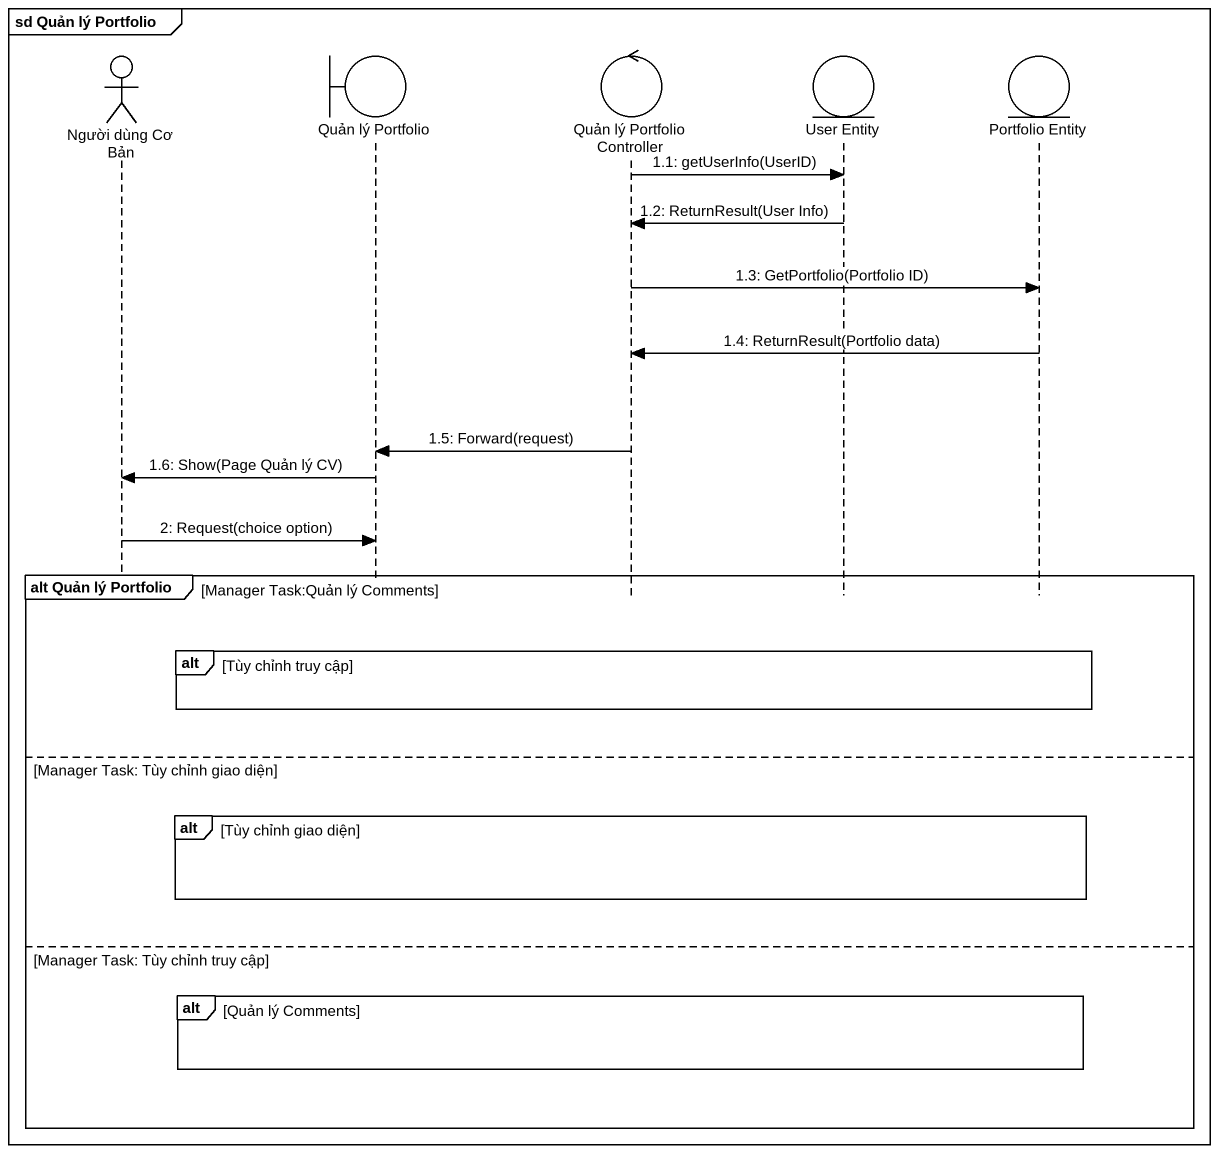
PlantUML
@startuml
mainframe sd Quản lý Portfolio
hide footbox
actor "Người dùng Cơ Bản" as Người_dùng_Cơ_Bản
boundary "Quản lý Portfolio" as Quản_lý_Portfolio
control "Quản lý Portfolio Controller" as Quản_lý_Portfolio_Controller
entity "User Entity" as User_Entity
entity "Portfolio Entity" as Portfolio_Entity

Quản_lý_Portfolio_Controller -> User_Entity : 1.1: getUserInfo(UserID)
User_Entity -> Quản_lý_Portfolio_Controller : 1.2: ReturnResult(User Info)
Quản_lý_Portfolio_Controller -> Portfolio_Entity : 1.3: GetPortfolio(Portfolio ID)
Portfolio_Entity -> Quản_lý_Portfolio_Controller : 1.4: ReturnResult(Portfolio data)
Quản_lý_Portfolio_Controller -> Quản_lý_Portfolio : 1.5: Forward(request)
Quản_lý_Portfolio -> Người_dùng_Cơ_Bản : 1.6: Show(Page Quản lý CV)
Người_dùng_Cơ_Bản -> Quản_lý_Portfolio : 2: Request(choice option)
group alt Quản lý Portfolio [Manager Task:Quản lý Comments]
  alt Tùy chỉnh truy cập
  end
else Manager Task: Tùy chỉnh giao diện
  alt Tùy chỉnh giao diện
  end
else Manager Task: Tùy chỉnh truy cập
  alt Quản lý Comments
  end
end
@enduml
